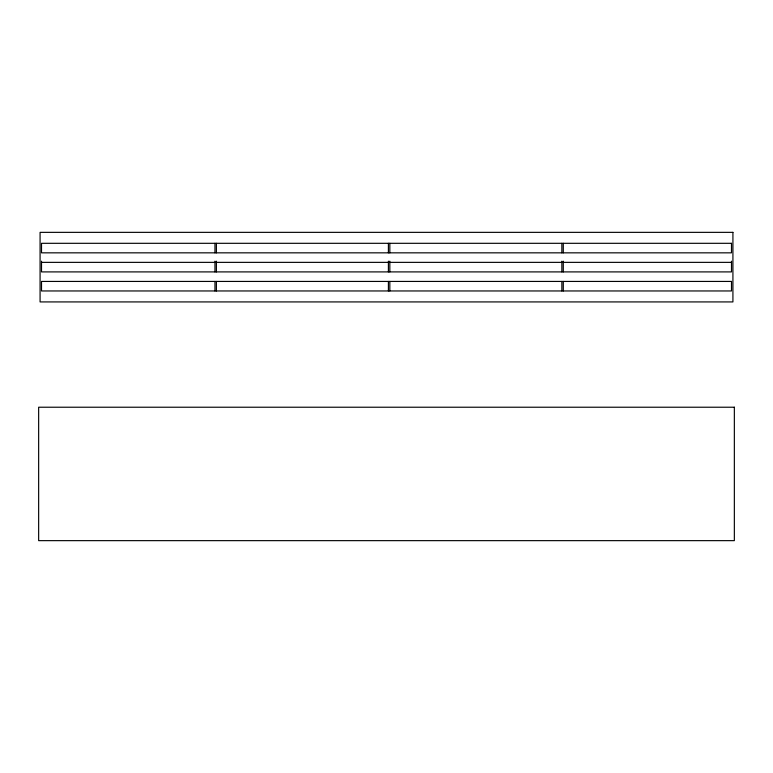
<?xml version="1.0" encoding="UTF-8"?>
<svg xmlns="http://www.w3.org/2000/svg" width="773" height="773" viewBox="0 0 773 773"><rect width="100%" height="100%" fill="white"/><g stroke="black" fill="none" stroke-linecap="round" stroke-linejoin="round"><path stroke-width="1.16" d="M41.51 262.366L731.49 262.366M731.49 261.177L731.49 271.903L41.51 271.903L41.51 261.177M563.285 243.311L563.285 252.839M563.285 261.177L563.285 271.903M563.285 281.43L563.285 290.957M561.855 243.311L561.855 252.839M561.855 261.177L561.855 271.903M561.855 281.43L561.855 290.957M389.834 243.311L389.834 252.839M389.834 261.177L389.834 271.903M389.834 281.43L389.834 290.957M388.404 243.311L388.404 252.839M388.404 261.177L388.404 271.903M388.404 281.43L388.404 290.957M216.392 243.311L216.392 252.839M216.392 261.177L216.392 271.903M216.392 281.43L216.392 290.957M214.962 243.311L214.962 252.839M214.962 261.177L214.962 271.903M214.962 281.43L214.962 290.957M732.92 232.354L40.08 232.354L40.08 301.924L732.92 301.924L732.92 232.354M731.49 243.311L41.51 243.311L41.51 252.839L731.49 252.839L731.49 243.311M731.49 281.43L41.51 281.43L41.51 290.957L731.49 290.957L731.49 281.43M734.35 407.226L38.65 407.226L38.65 540.646L734.35 540.646L734.35 407.226"/></g></svg>
